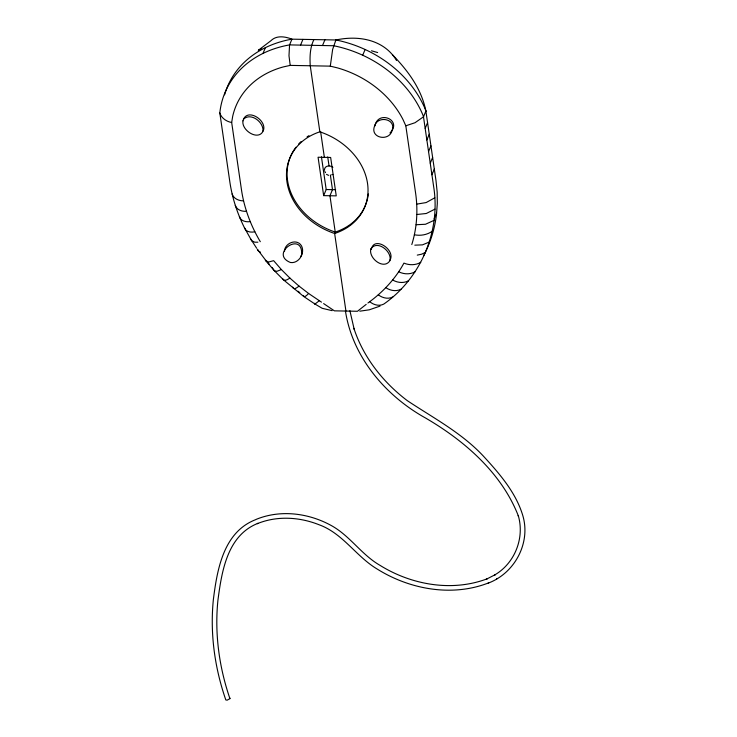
<?xml version="1.0" encoding="UTF-8"?>
<svg xmlns="http://www.w3.org/2000/svg" width="737" height="737" viewBox="0 0 737 737"><rect width="100%" height="100%" fill="white"/><g stroke="black" fill="none" stroke-linecap="round" stroke-linejoin="round"><path stroke-width="1.11" d="M262.971 131.094C263.846 122.231 251.068 112.3 243.698 119.007M411.799 244.546C416.939 228.065 418.063 210.496 415.65 193.435L405.811 125.797L403.028 119.615A92.54 75.146 22.6 0 0 337.583 67.924L330.296 66.146L332.654 49.342L335.906 39.982A85.649 59.826 -39.6 0 1 396.524 60.48M369.661 301.636C373.447 304.842 379.094 306.528 383.719 304.123C420.864 278.291 440.938 231.05 433.614 186.378L423.489 116.805L425.885 111.066C421.472 88.809 407.957 70.743 392.545 54.842M284.51 251.428C284.464 243.118 296.818 238.069 301.442 245.771C305.358 252.911 298.927 263.8 290.47 262.51C268.738 253.841 303.091 230.091 301.626 254.698M371.319 249.244C374.267 235.214 396.534 250.451 389.744 260.548M260.299 241.69C250.902 225.872 244.26 208.387 241.524 190.155L231.676 122.517L232.671 116.409A92.54 75.146 22.6 0 1 283.395 66.901L290.203 65.39L330.296 66.146M374.921 125.926C378.09 109.537 402.853 120.122 389.993 132.927M262.998 53.405L265.394 47.665M300.549 45.114L302.935 39.365M313.925 39.568C309.936 47.619 309.715 56.961 310.249 65.768L319.858 131.822A64.543 52.41 22.6 0 1 367.533 183.412A64.543 52.41 22.6 0 1 334.644 233.491L345.929 311.06M322.52 45.519L324.916 39.78M362.696 55.284L365.091 49.545M323.654 195.627L318.071 157.239L330.655 157.478L336.238 195.867L323.654 195.627L326.196 189.529L321.433 156.788M425.175 128.404L427.571 122.655M426.861 139.993L429.256 134.254M428.547 151.592L430.942 145.852M430.242 163.19L432.628 157.442M431.928 174.78L434.314 169.04M434.185 218.88L436.58 213.131M367.92 303.018C382.577 292.451 395.308 279.065 403.931 263.109C409.275 265.375 415.714 265.32 420.772 262.317M300.558 256.559L301.516 255.168M319.324 300.696L315.003 304.059L303.69 296.477L283.496 279.867L274.394 270.746L265.246 260.069M321.47 302.142L308.637 293.501C307.458 294.468 304.667 298.163 303.358 295.813M488.824 582.801C452.472 597.136 410.159 589.554 377.556 569.277C356.164 556.675 342.935 533.312 318.909 524.689C299.379 516.932 276.937 515.624 257.277 523.675L258.014 523.307C227.153 535.412 221.708 571.59 217.903 600.443C214.531 633.553 219.138 667.215 229.926 698.63L227.208 700.15L225.808 699.957L225.54 699.127C214.614 667.261 209.944 633.111 213.371 599.531C217.157 569.443 223.468 532.188 255.527 519.705L256.264 519.336C281.147 509.156 310.065 513.228 332.986 526.504C350.674 536.951 362.079 555.044 379.942 565.307C411.347 584.874 451.919 592.124 487.093 578.84L486.356 579.208L495.273 574.667L494.463 575.081C514.767 563.464 524.882 537.927 518.249 515.532L518.526 516.379C501.869 473.182 464.605 440.744 425.369 417.916C385.414 395.686 352.369 356.874 345.395 310.747M423.489 116.805L415.023 122.72L405.811 125.797M308.637 293.501L298.964 286.048C297.573 287.338 293.427 290.618 292.718 287.154M366.178 304.39L357.473 311.272L334.386 310.839L323.626 303.589M434.775 197.802L426.161 202.564L416.737 204.131M488.087 583.179C514.758 573.303 531.137 542.69 522.69 515.191C515.863 492.786 500.174 474.453 484.633 457.474C462.827 433.485 433.964 418.358 407.34 400.679C383.12 382.346 363.359 357.399 353.88 328.315L354.147 329.135L349.891 310.692M434.931 209.151L426.308 213.49L416.875 214.504M298.964 286.048L289.862 278.061C288.084 279.268 284.418 281.829 282.925 279.01M434.075 220.335L425.489 224.269L416.101 224.73M432.223 231.317C427.073 234.817 420.486 236.052 414.397 234.762M429.376 242.012L422.458 244.868L414.811 245.163M425.544 252.367L421.61 254.201L417.271 255.113M289.862 278.061L281.405 269.576L276.79 271.345L274.394 270.746M415.06 271.806C410.076 274.661 403.756 274.321 398.708 271.787M496.618 578.831L497.429 578.416M408.464 280.788C403.563 283.496 397.39 282.759 392.683 279.996M401.011 289.199C396.202 291.769 390.223 290.654 385.866 287.688M261.718 48.725L258.3 50.3L271.105 40.581A85.649 32.354 55.2 0 1 291.944 39.162L335.906 39.982M380.052 306.113L369.274 309.816L359.831 311.18M392.747 296.993C388.058 299.443 382.291 297.941 378.311 294.809M254.827 231.759C251.077 232.689 245.79 232.044 244.444 227.779C237.378 213.527 232.339 198.281 229.935 182.546L219.819 112.973A107.832 87.574 22.6 0 1 289.558 44.902L291.944 39.162A107.832 87.574 22.6 0 0 224.582 94.843M250.193 221.607C246.103 222.279 240.796 221.091 239.378 216.669M257.876 242.206L254.735 242.197L251.685 240.741L244.444 227.779M246.425 211.289C242.04 211.666 236.734 209.962 235.26 205.383M333.511 45.731L289.558 44.902L288.987 55.763L290.203 65.39M326.196 189.529L335.63 189.704M243.542 200.869C238.899 200.915 233.629 198.732 232.1 193.988M332.147 310.655L322.198 308.306L315.003 304.059M231.676 122.517C226.499 121.568 221.413 118.187 219.819 112.973M371.485 50.789L377.657 52.548M260.447 252.155L258.447 251.124L257.296 249.189L265.007 259.378M328.564 175.351L326.491 174.347M298.006 291.235L299.775 292.589M265.587 260.658L268.655 262.022L273.63 260.658L281.405 269.576M265.716 260.198L269.263 264.261M272.1 267.513L274.007 270.313M314.763 303.93L314.487 303.312M250.433 238.641L256.669 248.231M229.658 697.801L229.926 698.63M425.885 111.066L436 180.639L437.17 192.062L437.317 203.403L436.47 214.596A178.354 144.839 22.6 0 1 423.683 255.601M327.725 156.907L329.043 165.954M330.351 174.945L332.488 189.639L329.946 195.747L335.234 232.081L334.644 233.491A64.543 52.41 22.6 0 1 286.969 181.901A64.543 52.41 22.6 0 1 319.858 131.822M320.604 131.545L324.363 157.359M336.035 39.991A107.832 87.574 22.6 0 1 426.004 111.066M333.64 45.731A107.832 87.574 22.6 0 1 423.618 116.805M295.961 147.216A64.543 52.41 22.6 0 0 335.234 232.081A64.543 52.41 22.6 0 0 368.334 193.923M298.734 143.936A64.543 52.41 22.6 0 1 301.028 141.642M307.08 136.87A64.543 52.41 22.6 0 1 308.96 135.663M332.838 174.393A5.334 4.339 22.6 0 1 331.659 174.816M325.551 172.615A5.334 4.339 22.6 0 1 324.879 171.518M324.529 170.358A5.334 4.339 22.6 0 1 327.117 166.258A5.334 4.339 22.6 0 1 332.884 167.345M242.961 120.85C241.211 131.057 260.364 142.333 263.754 129.205C265.504 118.998 246.351 107.722 242.961 120.85M370.831 248.986C368.353 258.254 383.83 270.313 389.91 260.695C392.379 251.428 376.911 239.368 370.831 248.986M374.507 126.22C369.845 138.114 389.108 141.836 392.047 130.633C396.718 118.749 377.455 115.018 374.507 126.22"/></g></svg>
